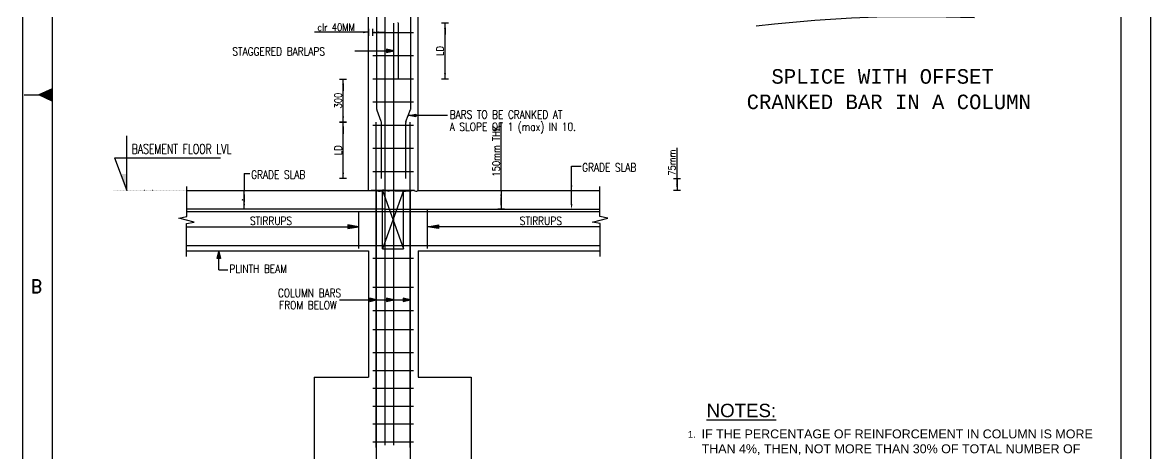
# Model space of a CAD drawing. Extents: x 1878645 to 3043969, y -1160829 to -603973.
# Drawn here: x 2238689 to 2262183, y -729592 to -720604 of the extents above; entities that cross this region are included whole.
import ezdxf

# ---------------------------------------------------------------- set-up
doc = ezdxf.new("R2010")
doc.units = 0
doc.header["$LTSCALE"] = 100
doc.header["$PDMODE"] = 66
doc.linetypes.add('DOT', pattern=[6.35, 0, -6.35])
doc.layers.get('Defpoints').update_dxf_attribs({"lineweight": 0})
for name, color, linetype in [('BAR', 1, 'Continuous'), ('Dim', 3, 'Continuous'), ('FDN', 7, 'Continuous'), ('FON', 65, 'Continuous'), ('FOOTING-FACE', 1, 'Continuous'), ('LVL-P', 7, 'Continuous'), ('S-_ANOT----_N-_N', 7, 'Continuous'), ('S-FND-BON', 2, 'Continuous'), ('Text', 31, 'Continuous'), ('TICK', 9, 'Continuous'), ('TS', 7, 'Continuous')]:
    doc.layers.add(name, color=color, linetype=linetype)
doc.layers.add('coloumn', color=30, linetype='Continuous', lineweight=53)
doc.layers.add('S-_COLNLINK_E--N', color=2, linetype='Continuous', lineweight=35)
doc.styles.add('K', font='simplex.shx', dxfattribs={"width": 0.85})
doc.styles.add('ROMAND', font='romand__.ttf', dxfattribs={"height": 5})
doc.styles.add('ROMANS', font='simplex.shx', dxfattribs={"width": 0.75})
doc.styles.get("Standard").update_dxf_attribs({"font": 'verdana.ttf'})
doc.styles.add('Style-font003', font='arial.ttf')
doc.styles.add('TITLE2', font='lucon.TTF', dxfattribs={"height": 750})
doc.dimstyles.new('mm ond feet with line', dxfattribs={"dimtxt": 200, "dimasz": 100, "dimexe": 0.18, "dimexo": 0.0625, "dimgap": 0.09, "dimtad": 0, "dimdec": 0, "dimzin": 0, "dimdsep": 46, "dimtxsty": 'Standard', "dimblk": 'ARCHTICK', "dimcen": 0, "dimclrd": 8, "dimclre": 8, "dimclrt": 7, "dimadec": 0, "dimazin": 0, "dimtfac": 1, "dimtdec": 0, "dimtofl": 0, "dimtmove": 0, "dimatfit": 3, "dimfxl": 1, "dimtolj": 1, "dimtzin": 0, "dimarcsym": 0})

# ---------------------------------------------------------------- blocks, each defined once
blk = doc.blocks.new('A2')
at = {"layer": 'Dim', "linetype": 'ByBlock', "lineweight": -2, "extrusion": (0, 0, -1)}
blk.add_lwpolyline([(6, 0), (12.2, 0)], dxfattribs=at)
blk.add_solid([(6, -1), (0, 0), (6, 1)], dxfattribs=at)
blk = doc.blocks.new('A3')
at = {"layer": 'Dim', "linetype": 'ByBlock', "lineweight": -2}
blk.add_line((0, 3.6), (0, -3.6), dxfattribs=at)
blk.add_blockref('A2', (0, 0), dxfattribs=at)
blk = doc.blocks.new('*D347')
at = {"layer": 'coloumn', "color": 8, "lineweight": -2, "transparency": 16777216}
blk.add_line((2245366, -722659), (2245366, -721804), dxfattribs=at)
at = {"layer": 'Defpoints', "color": 0, "transparency": 16777216}
for p in [(2245366, -721784), (2245973, -721784), (2246129, -722679)]:
    blk.add_point(p, dxfattribs=at)
at = {"layer": 'coloumn', "color": 8, "lineweight": -2, "transparency": 16777216, "xscale": 20, "yscale": 20, "zscale": 20}
for p, rotation in [((2245366, -721784), 90), ((2245366, -722679), 270)]:
    blk.add_blockref('A3', p, dxfattribs=dict(at, rotation=rotation))
at = {"layer": 'coloumn', "transparency": 16777216, "insert": (2245261, -722232), "char_height": 150, "attachment_point": 5, "rotation": 90, "style": 'K'}
blk.add_mtext('\\A1;300', dxfattribs=at)
blk = doc.blocks.new('Lvl-e')
at = {"layer": 'LVL-P', "color": 2}
for p, q in [((1.49, -3.97), (1.49, 2.65)), ((0, 0), (1.49, -3.97)), ((0, 0), (12.8, 0))]:
    blk.add_line(p, q, dxfattribs=at)
blk.add_solid([(0.74, -1.99), (1.49, -3.97), (0.74, -1.99), (1.49, -1.99)], dxfattribs=at)
at = {"layer": 'LVL-P', "color": 6, "style": 'ROMANS', "width": 0.7}
for tag, p in [('LVL%%P0\'0"', (2.08, 0.47)), ('GRO.FL.FIN.LVL.', (2, -1.9))]:
    blk.add_attdef(tag, p, '', height=1.17, dxfattribs=at)
blk = doc.blocks.new('*D348')
at = {"layer": 'Defpoints', "color": 0, "transparency": 16777216}
for p in [(2243305, -724108), (2243340, -724108), (2243340, -724499)]:
    blk.add_point(p, dxfattribs=at)
at = {"layer": 'FON', "color": 8, "lineweight": -2, "transparency": 16777216}
blk.add_line((2243305, -724479), (2243305, -724128), dxfattribs=at)
at = {"layer": 'FON', "color": 8, "lineweight": -2, "transparency": 16777216, "xscale": 20, "yscale": 20, "zscale": 20}
for p, rotation in [((2243305, -724108), 90), ((2243305, -724499), 270)]:
    blk.add_blockref('A3', p, dxfattribs=dict(at, rotation=rotation))
at = {"layer": 'FON', "transparency": 16777216, "insert": (2243200, -724303), "char_height": 150, "attachment_point": 5, "rotation": 90, "style": 'K'}
blk.add_mtext('\\A1;.', dxfattribs=at)
blk = doc.blocks.new('*D349')
at = {"layer": 'coloumn', "color": 8, "lineweight": -2, "transparency": 16777216}
for p, q in [((2252323, -723855), (2252323, -723217)), ((2252323, -723875), (2252323, -724088))]:
    blk.add_line(p, q, dxfattribs=at)
at = {"layer": 'Defpoints', "color": 0, "transparency": 16777216}
for p in [(2246573, -723855), (2247057, -724108), (2252323, -724108)]:
    blk.add_point(p, dxfattribs=at)
at = {"layer": 'coloumn', "color": 8, "lineweight": -2, "transparency": 16777216, "xscale": 20, "yscale": 20, "zscale": 20}
for p, rotation in [((2252323, -723855), 90), ((2252323, -724108), 270)]:
    blk.add_blockref('A3', p, dxfattribs=dict(at, rotation=rotation))
at = {"layer": 'coloumn', "transparency": 16777216, "insert": (2252218, -723526), "char_height": 150, "attachment_point": 5, "rotation": 90, "style": 'K'}
blk.add_mtext('\\A1;75mm', dxfattribs=at)
blk = doc.blocks.new('*D350')
at = {"layer": 'coloumn', "color": 8, "lineweight": -2, "transparency": 16777216}
blk.add_line((2245366, -723835), (2245366, -722699), dxfattribs=at)
at = {"layer": 'Defpoints', "color": 0, "transparency": 16777216}
for p in [(2245366, -722679), (2245973, -722679), (2246166, -723855)]:
    blk.add_point(p, dxfattribs=at)
at = {"layer": 'coloumn', "color": 8, "lineweight": -2, "transparency": 16777216, "xscale": 20, "yscale": 20, "zscale": 20}
for p, rotation in [((2245366, -722679), 90), ((2245366, -723855), 270)]:
    blk.add_blockref('A3', p, dxfattribs=dict(at, rotation=rotation))
at = {"layer": 'coloumn', "transparency": 16777216, "insert": (2245261, -723267), "char_height": 150, "attachment_point": 5, "rotation": 90, "style": 'K'}
blk.add_mtext('\\A1;LD ', dxfattribs=at)
blk = doc.blocks.new('*D351')
at = {"layer": 'coloumn', "color": 8, "lineweight": -2, "transparency": 16777216}
for p, q in [((2248658, -724108), (2248658, -722681)), ((2248658, -724128), (2248658, -724479))]:
    blk.add_line(p, q, dxfattribs=at)
at = {"layer": 'Defpoints', "color": 0, "transparency": 16777216}
for p in [(2248679, -724108), (2248658, -724499), (2248679, -724499)]:
    blk.add_point(p, dxfattribs=at)
at = {"layer": 'coloumn', "color": 8, "lineweight": -2, "transparency": 16777216, "xscale": 20, "yscale": 20, "zscale": 20}
for p, rotation in [((2248658, -724108), 90), ((2248658, -724499), 270)]:
    blk.add_blockref('A3', p, dxfattribs=dict(at, rotation=rotation))
at = {"layer": 'coloumn', "transparency": 16777216, "insert": (2248553, -723284), "char_height": 150, "attachment_point": 5, "rotation": 90, "style": 'K'}
blk.add_mtext('\\A1;150mm THK ', dxfattribs=at)
blk = doc.blocks.new('*D352')
at = {"layer": 'coloumn', "color": 8, "lineweight": -2, "transparency": 16777216}
blk.add_line((2247489, -721765), (2247489, -720629), dxfattribs=at)
at = {"layer": 'Defpoints', "color": 0, "transparency": 16777216}
for p in [(2247159, -720609), (2247489, -720609), (2247062, -721785)]:
    blk.add_point(p, dxfattribs=at)
at = {"layer": 'coloumn', "color": 8, "lineweight": -2, "transparency": 16777216, "xscale": 20, "yscale": 20, "zscale": 20}
for p, rotation in [((2247489, -720609), 90), ((2247489, -721785), 270)]:
    blk.add_blockref('A3', p, dxfattribs=dict(at, rotation=rotation))
at = {"layer": 'coloumn', "transparency": 16777216, "insert": (2247384, -721197), "char_height": 150, "attachment_point": 5, "rotation": 90, "style": 'K'}
blk.add_mtext('\\A1;LD', dxfattribs=at)
blk = doc.blocks.new('*D354')
at = {"color": 8, "lineweight": -2, "transparency": 16777216}
for p, q in [((2245877, -720807), (2244771, -720807)), ((2246006, -720807), (2246026, -720807))]:
    blk.add_line(p, q, dxfattribs=at)
at = {"layer": 'Defpoints', "color": 0, "transparency": 16777216}
for p in [(2245897, -718395), (2245986, -718395), (2245897, -720807)]:
    blk.add_point(p, dxfattribs=at)
at = {"color": 8, "lineweight": -2, "transparency": 16777216, "xscale": 20, "yscale": 20, "zscale": 20}
blk.add_blockref('A3', (2245897, -720807), dxfattribs=at)
at = {"color": 8, "lineweight": -2, "transparency": 16777216, "xscale": 20, "yscale": 20, "zscale": 20, "rotation": 180}
blk.add_blockref('A3', (2245986, -720807), dxfattribs=at)
at = {"transparency": 16777216, "insert": (2245220, -720702), "char_height": 150, "attachment_point": 5, "style": 'K'}
blk.add_mtext('\\A1;clr 40MM', dxfattribs=at)
blk = doc.blocks.new('*X341')
at = {"color": 0}
for p, q in [((26761.92, 3279.06), (26762.24, 3279.38)), ((26762.2, 3279.06), (26762.76, 3279.62)), ((26762.48, 3279.06), (26763.29, 3279.87)), ((26762.77, 3279.06), (26763.82, 3280.11)), ((26763.05, 3279.06), (26764.22, 3280.23)), ((26763.33, 3279.06), (26764.22, 3279.94)), ((26763.61, 3279.06), (26764.22, 3279.66)), ((26763.9, 3279.06), (26764.22, 3279.38)), ((26761.61, 3279.03), (26761.63, 3279.06)), ((26761.63, 3279.06), (26761.71, 3279.13)), ((26761.8, 3278.94), (26761.92, 3279.06)), ((26761.99, 3278.85), (26762.2, 3279.06)), ((26762.19, 3278.76), (26762.48, 3279.06)), ((26762.38, 3278.67), (26762.77, 3279.06)), ((26762.57, 3278.58), (26763.05, 3279.06)), ((26762.77, 3278.49), (26763.33, 3279.06)), ((26762.96, 3278.4), (26763.61, 3279.06)), ((26763.15, 3278.31), (26763.9, 3279.06)), ((26763.35, 3278.22), (26764.18, 3279.06)), ((26763.54, 3278.14), (26764.22, 3278.81)), ((26763.73, 3278.05), (26764.22, 3278.53)), ((26763.93, 3277.96), (26764.22, 3278.25)), ((26764.12, 3277.87), (26764.22, 3277.96)), ((26764.18, 3279.06), (26764.22, 3279.1))]:
    blk.add_line(p, q, dxfattribs=at)

msp = doc.modelspace()

# ---------------------------------------------------------------- hatches: boundary and pattern name
at = {"layer": 'TICK'}
for points in [[(2246272.73025, -721227.54356), (2246420.46013, -721195.1506), (2246272.44304, -721156.28893)], [(2246880.01024, -722514.76846), (2246731.99315, -722545.39906), (2246881.78426, -722571.61864)], [(2245465.01422, -724825.81379), (2245465.30143, -724897.06843), (2245688.68381, -724864.67547)], [(2247126.88588, -724864.67547), (2247350.26826, -724897.06843), (2247350.55547, -724825.81379)], [(2242813.80426, -725525.86847), (2242774.94259, -725377.99987), (2242742.54963, -725525.72975)], [(2245923.43979, -726349.45662), (2245923.72701, -726420.71125), (2246057.48493, -726388.31829)], [(2246272.73025, -726420.71125), (2246420.46013, -726388.31829), (2246272.44304, -726349.45662)], [(2246617.64222, -726420.71125), (2246765.37209, -726388.31829), (2246617.355, -726349.45662)]]:
    msp.add_hatch(color=9, dxfattribs=at).paths.add_polyline_path(points)

# ---------------------------------------------------------------- linework, layer by layer
at = {"color": 35}
for p, q in [((2238688.64859, -705531.01189), (2238688.64859, -739047.36209)), ((2262182.72438, -705531.01189), (2262182.72438, -739047.36209))]:
    msp.add_line(p, q, dxfattribs=at)
for p, q in [((2239306.30038, -706148.66369), (2239306.30038, -738429.71029)), ((2261565.07259, -706148.66369), (2261565.07259, -738429.71029)), ((2238723.61001, -722114.37988), (2239025.9479, -722114.37988)), ((2239306.30038, -721984.67023), (2239025.9479, -722114.37988)), ((2239306.30038, -722244.08952), (2239025.9479, -722114.37988))]:
    msp.add_line(p, q)
at = {"color": 9}
for p, q in [((2245608.90369, -721195.1506), (2246420.46013, -721195.1506)), ((2247543.54959, -722545.39906), (2246731.99315, -722545.39906)), ((2243304.97959, -723754.43876), (2243422.66351, -723754.43876)), ((2246239.19008, -724498.56657), (2242110.86384, -724498.56657)), ((2246239.19008, -724498.56657), (2250712.39372, -724498.56657)), ((2242104.38339, -724864.67547), (2245690.02097, -724864.67547)), ((2250711.1863, -724864.67547), (2247125.54872, -724864.67547)), ((2245289.12002, -726388.31829), (2246766.70926, -726388.31829))]:
    msp.add_line(p, q, dxfattribs=at)
at = {"ltscale": 10}
msp.add_lwpolyline([(2253971.20511, -720670.6336), (2254348.37826, -720627.72942), (2255189.89546, -720553.30907), (2255955.11174, -720505.96975), (2256657.26942, -720481.30291), (2257309.6108, -720474.90001), (2257925.37821, -720482.35253), (2258517.81396, -720499.2519)], dxfattribs=at)
at = {"layer": 'BAR', "color": 9}
msp.add_line((2246239.19008, -729418.10437), (2246239.19008, -711807.96701), dxfattribs=at)
at = {"layer": 'BAR', "color": 5}
for p, q in [((2246068.20636, -722419.16584), (2246068.20636, -714677.69969)), ((2246776.09352, -722397.87552), (2246776.09352, -714681.94964)), ((2246420.46013, -729418.10437), (2246420.46013, -720614.32573)), ((2246516.79226, -721788.80077), (2246516.79226, -720623.15195)), ((2246159.95578, -722670.22191), (2246072.78907, -722438.4548)), ((2246673.62267, -722670.22191), (2246771.51081, -722417.16449)), ((2246057.48493, -729464.75458), (2246057.48493, -722679.32201)), ((2246164.53849, -723855.1597), (2246164.53849, -722689.51088)), ((2246669.03996, -723855.1597), (2246669.03996, -722689.51088)), ((2246765.37209, -729464.75458), (2246765.37209, -722681.56107)), ((2246057.48493, -724108.05119), (2246057.48493, -731044.01276)), ((2246765.37209, -724108.05119), (2246765.37209, -731070.52749)), ((2242104.38339, -724543.88506), (2250712.39372, -724543.88506)), ((2242104.38339, -725253.25806), (2250718.87417, -725253.25806))]:
    msp.add_line(p, q, dxfattribs=at)
at = {"layer": 'BAR', "color": 191}
for p, q in [((2245985.6531, -720810.11794), (2246829.91659, -720810.11794)), ((2245985.6531, -721293.16781), (2246829.91659, -721293.16781)), ((2245985.6531, -721776.21768), (2246829.91659, -721776.21768)), ((2245985.6531, -722259.26755), (2246829.91659, -722259.26755)), ((2245985.6531, -722742.31741), (2246829.91659, -722742.31741)), ((2245985.6531, -723225.36728), (2246829.91659, -723225.36728)), ((2245985.6531, -723708.41715), (2246829.91659, -723708.41715)), ((2247125.54872, -725317.92802), (2247125.54872, -724519.40509)), ((2245690.02097, -725317.92802), (2245690.02097, -724563.67365)), ((2245985.6531, -725515.08773), (2246829.91659, -725515.08773)), ((2245985.6531, -726123.66649), (2246829.91659, -726123.66649)), ((2245985.6531, -726606.71636), (2246829.91659, -726606.71636)), ((2245985.6531, -727004.73625), (2246829.91659, -727004.73625)), ((2245985.6531, -727487.78612), (2246829.91659, -727487.78612)), ((2245985.6531, -727859.59717), (2246829.91659, -727859.59717)), ((2245985.6531, -728231.40823), (2246829.91659, -728231.40823)), ((2245985.6531, -728603.21929), (2246829.91659, -728603.21929)), ((2245985.6531, -728975.03035), (2246829.91659, -728975.03035)), ((2245985.6531, -729346.8414), (2246829.91659, -729346.8414))]:
    msp.add_line(p, q, dxfattribs=at)
at = {"layer": 'BAR', "color": 5}
for centre, start, end in [((2246473.90656, -720623.15195), 0, 26.729320419), ((2246111.09206, -722419.16584), 180, 206.729320419), ((2246733.20782, -722397.87552), 333.270679581, 0), ((2246121.65279, -722689.51088), 0, 26.729320419), ((2246711.92567, -722689.51088), 153.270679581, 180)]:
    msp.add_arc(centre, 42.8857, start, end, dxfattribs=at)
at = {"layer": 'Dim', "color": 9}
for p, q in [((2250124.07045, -724391.35231), (2250124.07045, -723601.02528)), ((2250124.07045, -723601.02528), (2250323.4967, -723601.02528))]:
    msp.add_line(p, q, dxfattribs=at)
at = {"layer": 'Dim', "ltscale": 10}
for p, q in [((2245897.00034, -725368.49285), (2245897.00034, -728003.03793)), ((2246926.25722, -725368.49285), (2246926.25722, -728003.03793))]:
    msp.add_line(p, q, dxfattribs=at)
at = {"layer": 'Dim', "color": 9}
for points in [[(2250141.93949, -724000.83693), (2250106.20141, -724000.83693), (2250124.07045, -724108.05119)], [(2250141.93949, -724391.35231), (2250106.20141, -724391.35231), (2250124.07045, -724498.56657)]]:
    msp.add_solid(points, dxfattribs=at)
at = {"layer": 'FDN', "color": 101}
for p, q in [((2245897.00034, -724108.05119), (2245897.00034, -717366.87053)), ((2246926.25722, -724108.05119), (2246926.25722, -717366.87053)), ((2242110.86384, -724108.05119), (2245897.00034, -724108.05119)), ((2246926.25722, -724108.05119), (2250712.39372, -724108.05119)), ((2242104.38339, -725368.49285), (2245897.00034, -725368.49285)), ((2246926.25722, -725368.49285), (2250718.87417, -725368.49285))]:
    msp.add_line(p, q, dxfattribs=at)
at = {"layer": 'FON', "linetype": 'DOT', "ltscale": 0.025}
msp.add_line((2242110.86384, -724108.05119), (2240592.15592, -724108.05119), dxfattribs=at)
at = {"layer": 'FON'}
msp.add_spline([(2245897.00034, -724108.05119), (2245992.87705, -724106.08084), (2246057.48493, -724106.08084), (2246139.62777, -724122.35921), (2246177.67409, -724100.65478), (2246239.19008, -724100.65478), (2246335.2954, -724116.93316), (2246367.90668, -724100.65478), (2246476.61108, -724116.93316), (2246563.57431, -724111.50689), (2246666.84366, -724122.35921), (2246721.19562, -724111.50689), (2246765.37209, -724111.50689), (2246840.77012, -724106.08084), (2246878.81693, -724122.35921), (2246926.25722, -724108.05119)], degree=3, dxfattribs=at)
at = {"layer": 'FOOTING-FACE', "ltscale": 10}
for p, q in [((2246184.76687, -725326.83713), (2246184.76687, -724108.05119)), ((2246184.76687, -724108.05119), (2246623.91647, -724108.05119)), ((2246184.76687, -724108.05119), (2246623.91647, -725326.83713)), ((2246623.91647, -724108.05119), (2246184.76687, -725326.83713)), ((2246623.91647, -725326.83713), (2246623.91647, -724108.05119)), ((2246184.76687, -725326.83713), (2246623.91647, -725326.83713))]:
    msp.add_line(p, q, dxfattribs=at)
at = {"layer": 'S-_COLNLINK_E--N'}
msp.add_line((2246007.06989, -724108.05119), (2246703.96257, -724108.05119), dxfattribs=at)
at = {"layer": 'S-FND-BON'}
for p, q in [((2246854.06253, -724108.05119), (2245953.46276, -724108.05119)), ((2246854.06253, -724108.05119), (2245953.46276, -724108.05119)), ((2244764.83943, -728003.03793), (2245897.00034, -728003.03793)), ((2244764.83943, -728003.03793), (2244764.83943, -729935.39016)), ((2246926.25722, -728003.03793), (2248033.32517, -728003.03793)), ((2248033.32517, -728003.03793), (2248033.32517, -729935.39016))]:
    msp.add_line(p, q, dxfattribs=at)
at = {"layer": 'TICK', "color": 9}
for p, q in [((2246420.46013, -721195.1506), (2246272.44304, -721156.28893)), ((2246272.44304, -721156.28893), (2246272.73025, -721227.54356)), ((2246272.73025, -721227.54356), (2246420.46013, -721195.1506)), ((2246731.99315, -722545.39906), (2246880.01024, -722514.76846)), ((2246881.78426, -722571.61864), (2246731.99315, -722545.39906)), ((2246880.01024, -722514.76846), (2246881.78426, -722571.61864)), ((2243304.97959, -723754.43876), (2243304.97959, -724108.41044)), ((2245465.01422, -724825.81379), (2245465.30143, -724897.06843)), ((2245688.68381, -724864.67547), (2245465.01422, -724825.81379)), ((2245465.30143, -724897.06843), (2245688.68381, -724864.67547)), ((2247126.88588, -724864.67547), (2247350.55547, -724825.81379)), ((2247350.26826, -724897.06843), (2247126.88588, -724864.67547)), ((2247350.55547, -724825.81379), (2247350.26826, -724897.06843)), ((2242742.54963, -725525.72975), (2242774.94259, -725377.99987)), ((2242774.94259, -725377.99987), (2242813.80426, -725525.86847)), ((2242813.80426, -725525.86847), (2242742.54963, -725525.72975)), ((2242777.15792, -725759.58641), (2242777.06023, -725524.42183)), ((2242777.15792, -725759.58641), (2242966.18973, -725759.58641)), ((2245923.43979, -726349.45662), (2245923.72701, -726420.71125)), ((2246057.48493, -726388.31829), (2245923.43979, -726349.45662)), ((2245923.72701, -726420.71125), (2246057.48493, -726388.31829)), ((2246420.46013, -726388.31829), (2246272.44304, -726349.45662)), ((2246272.44304, -726349.45662), (2246272.73025, -726420.71125)), ((2246272.73025, -726420.71125), (2246420.46013, -726388.31829)), ((2246617.355, -726349.45662), (2246617.64222, -726420.71125)), ((2246765.37209, -726388.31829), (2246617.355, -726349.45662)), ((2246617.64222, -726420.71125), (2246765.37209, -726388.31829))]:
    msp.add_line(p, q, dxfattribs=at)
at = {"layer": 'TS', "color": 8}
for p, q in [((2242110.86384, -724648.29728), (2242110.86384, -724024.03929)), ((2250712.39372, -724648.29728), (2250712.39372, -724024.03929)), ((2241945.8667, -724686.74942), (2242110.86384, -724648.29728)), ((2242259.91579, -724767.20216), (2241945.8667, -724686.74942)), ((2242104.38339, -724792.14327), (2242259.91579, -724767.20216)), ((2242104.38339, -725486.28016), (2242104.38339, -724792.14327)), ((2250563.34177, -724767.20216), (2250877.39087, -724686.74942)), ((2250718.87417, -724792.14327), (2250563.34177, -724767.20216)), ((2250877.39087, -724686.74942), (2250712.39372, -724648.29728)), ((2250718.87417, -725486.28016), (2250718.87417, -724792.14327))]:
    msp.add_line(p, q, dxfattribs=at)

# ---------------------------------------------------------------- block references
at = {"xscale": 104.8842669459486, "yscale": 104.8842669459486, "zscale": 104.8842669459486}
msp.add_blockref('*X341', (-567839.11539, -1066035.97115), dxfattribs=at)
at = {"layer": 'FDN'}
ref = msp.add_blockref('Lvl-e', (2240604.29671, -723422.92464), dxfattribs=dict(at, xscale=172.4710949789733, yscale=172.4710949892178, zscale=172.4710949789733))
ref.add_attrib('LVL%%P0\'0"', 'BASEMENT FLOOR LVL', (2240962.69391, -723341.31431), dxfattribs={"layer": 'LVL-P', "color": 6, "height": 201.9636522, "style": 'ROMANS', "width": 0.7})

# ---------------------------------------------------------------- texts
for s, height, style, p in [('SPLICE WITH OFFSET', 303.7737305, 'TITLE2', (2254287.4896, -721879.76701)), ('CRANKED BAR IN A COLUMN', 303.7737305, 'TITLE2', (2253772.32105, -722410.36487)), ('B', 279.69138, 'ROMAND', (2238858.19273, -726245.4435))]:
    msp.add_text(s, height=height, dxfattribs=dict(style=style)).set_placement(p)
at = {"layer": 'S-_ANOT----_N-_N', "style": 'Style-font003'}
msp.add_text('%%UNOTES:', height=278.75707, dxfattribs=at).set_placement((2252937.48653, -728834.66012))
at = {"layer": 'S-_ANOT----_N-_N', "insert": (2252547.53488, -729122.48575), "char_height": 142.952344, "attachment_point": 1, "style": 'Style-font003'}
msp.add_mtext('1.', dxfattribs=at)
at = {"layer": 'S-_ANOT----_N-_N', "insert": (2252833.43259, -729090.91798), "char_height": 185.83804688, "width": 8560.7004473, "attachment_point": 1, "style": 'Style-font003'}
msp.add_mtext('IF THE PERCENTAGE OF REINFORCEMENT IN COLUMN IS MORE THAN 4%, THEN, NOT MORE THAN 30% OF TOTAL NUMBER OF BARS IN COLUMN CAN BE LAPPED AT ANY ONE SECTION. IF MORE THAN 30% OF TOTAL BARS ARE REQUIRED TO BE LAPPED AT ONE LEVEL, THE LAPPING POSITION OF THE BARS SHALL BE STAGGERED, TO ENSURE THAT LAPPED BARS AT ANY SECTION DOES NOT EXCEED 30% OF THE TOTAL BARS.', dxfattribs=at)
at = {"layer": 'Text', "color": 4, "style": 'ROMANS', "width": 0.8}
for s, height, p in [('STAGGERED BARLAPS', 171.5428125, (2243059.79887, -721292.93867)), ('BARS TO BE CRANKED AT ', 171.5428125, (2247587.41133, -722609.55935)), ('A SLOPE OF 1 (max) IN 10.', 171.5428125, (2247587.41133, -722863.96851)), ('GRADE SLAB', 171.542812, (2250345.2331, -723711.94549)), ('GRADE SLAB', 171.542812, (2243450.41385, -723861.53399)), ('STIRRUPS', 171.542812, (2243426.52183, -724826.17019)), ('STIRRUPS', 171.542812, (2249046.15896, -724826.17019)), ('PLINTH BEAM', 171.5428125, (2242997.99377, -725826.63771)), ('COLUMN BARS', 171.5428125, (2244007.40065, -726331.66489)), ('FROM BELOW', 171.542812, (2244033.87991, -726584.99935))]:
    msp.add_text(s, height=height, dxfattribs=at).set_placement(p)

# ---------------------------------------------------------------- dimensions: what is measured, and where the dimension line sits
dim = msp.add_linear_dim(base=(2245897.00034, -720806.76089), p1=(2245985.6531, -718394.8686), p2=(2245897.00034, -718394.8686), text='clr 40MM', dimstyle='mm ond feet with line', override={"dimtxt": 150, "dimasz": 20, "dimgap": 30, "dimtad": 1, "dimtih": 0, "dimtxsty": 'K', "dimblk": 'A3', "dimse1": 1, "dimse2": 1, "dimclrd": 8, "dimclrt": 256, "dimtfillclr": 7, "dimarcsym": 1})
dim.commit()
dim.dimension.update_dxf_attribs({"geometry": '*D354', "text_midpoint": (2245219.6078, -720806.76089), "dimtype": 160})
at = {"layer": 'coloumn', "color": 0, "linetype": 'ByBlock'}
for base, p1, p2, angle, text, picture, middle in [((2247488.75762, -720609.12086), (2247062.47572, -721784.95855), (2247158.80785, -720609.12086), 270, 'LD', '*D352', (2247488.75762, -721197.0397)), ((2245365.88409, -721784.41189), (2246129.26042, -722679.32201), (2245972.94495, -721784.41189), 90, '300', '*D347', (2245365.88409, -722231.86695)), ((2245365.88409, -722679.32201), (2246165.62731, -723855.1597), (2245972.94495, -722679.32201), 90, 'LD ', '*D350', (2245365.88409, -723267.24085)), ((2248657.86976, -724498.56657), (2248679.38646, -724108.05119), (2248679.38646, -724498.56657), 90, '150mm THK ', '*D351', (2248657.86976, -723284.39659)), ((2252322.89541, -724108.05119), (2246573.00294, -723855.1597), (2247056.71, -724108.05119), 90, '75mm', '*D349', (2252322.89541, -723525.87398))]:
    dim = msp.add_linear_dim(base=base, p1=p1, p2=p2, angle=angle, text=text, dimstyle='mm ond feet with line', override={"dimtxt": 150, "dimasz": 20, "dimgap": 30, "dimtad": 1, "dimtih": 0, "dimtxsty": 'K', "dimblk": 'A3', "dimse1": 1, "dimse2": 1, "dimclrd": 8, "dimclrt": 256, "dimtfillclr": 7, "dimarcsym": 1}, dxfattribs=at)
    dim.commit()
    dim.dimension.update_dxf_attribs({"geometry": picture, "text_midpoint": middle, "dimtype": 160})
at = {"layer": 'FON'}
dim = msp.add_linear_dim(base=(2243305.03947, -724108.05119), p1=(2243340.32876, -724498.56657), p2=(2243340.32876, -724108.05119), angle=90, text='.', dimstyle='mm ond feet with line', override={"dimtxt": 150, "dimasz": 20, "dimgap": 30, "dimtad": 1, "dimtih": 0, "dimtxsty": 'K', "dimblk": 'A3', "dimse1": 1, "dimse2": 1, "dimclrd": 8, "dimclrt": 256, "dimtfillclr": 7, "dimarcsym": 1}, dxfattribs=at)
dim.commit()
dim.dimension.update_dxf_attribs({"geometry": '*D348', "text_midpoint": (2243200.03947, -724303.30888)})

doc.saveas('drawing.dxf')
